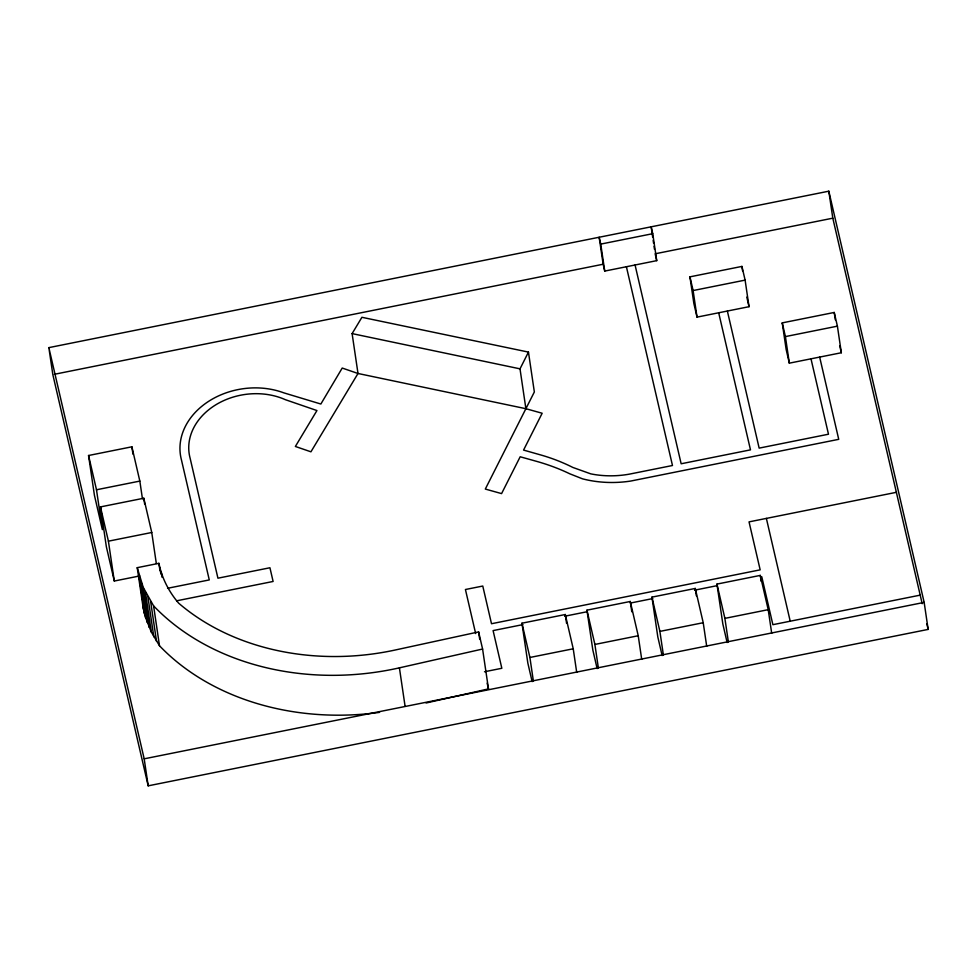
<?xml version="1.0" encoding="UTF-8"?>
<svg xmlns="http://www.w3.org/2000/svg" width="977" height="977" viewBox="0 0 977 977"><rect width="100%" height="100%" fill="white"/><g stroke="black" fill="none" stroke-linecap="round" stroke-linejoin="round"><path stroke-width="1.47" d="M626.404 266.745L672.481 465.504L629.151 474.187A84.315 66.973 -8.4 0 1 590.804 473.869L572.876 467.458A175.848 139.699 -8.4 0 0 563.619 463.122L560.456 461.779A175.848 139.699 -8.4 0 0 540.684 454.94L523.562 450.079L542.162 413.247L525.895 408.704L520.008 368.842L528.459 352.099L361.917 317.293L352.111 333.609L357.997 373.483L310.93 451.814L295.372 446.465L316.939 410.548L285.382 399.691A63.407 50.377 -8.4 0 0 215.661 404.893A63.407 50.377 -8.4 0 0 190.124 458.237L217.932 578.189L269.933 567.759L273.108 581.462L176.654 600.806M137.232 567.674L143.265 587.47L153.597 605.887A242.174 192.396 -8.4 0 0 399.41 667.841L482.589 649.033L478.62 631.899L395.27 649.998A228.349 181.404 -8.4 0 1 178.608 603.127C168.887 591.757 161.852 578.03 158.897 563.326L137.232 567.674L143.118 607.535L145.585 617.574L151.337 632.095L159.483 645.748A242.174 192.396 -8.4 0 0 379.54 712.367M426.094 703L488.476 688.895L482.589 649.033M48.85 347.629L828.814 191.187L924.169 602.43L928.15 629.408L148.186 785.838L52.831 374.606L48.85 347.629L144.193 758.86L148.186 785.838M652.746 233.674L656.727 260.651L604.739 271.081L600.745 244.103L652.746 233.674L651.158 226.823L652.709 237.313M54.333 374.301L603.151 264.23L599.157 237.252L600.745 244.103M828.814 191.162L832.807 218.176L655.14 253.8L656.727 260.651M689.933 276.845L741.934 266.416L745.109 280.118L749.029 306.693L697.028 317.122L693.853 303.42L689.933 276.845L693.108 290.548L697.028 317.122M693.108 290.548L745.109 280.118M88.553 455.502L96.491 489.77L102.377 529.632L94.439 495.363L88.553 455.502L131.883 446.807L139.833 481.087L142.447 498.795M782.235 322.886L834.224 312.457L837.411 326.159L841.331 352.746L789.331 363.163L786.155 349.461L782.235 322.886L785.41 336.589L789.331 363.163M785.41 336.589L837.411 326.159M96.491 489.77L139.833 481.087M139.699 575.942L114.297 581.034L106.359 546.766L100.472 506.904L143.802 498.221L151.753 532.489L156.32 563.485M114.297 581.034L108.41 541.173L151.753 532.489M167.568 588.288L209.273 579.923L181.466 459.984A70.967 56.385 -8.4 0 1 208.138 401.657A70.967 56.385 -8.4 0 1 283.794 392.839L320.859 404.026L342.219 368.048L357.997 373.483L525.895 408.704M896.373 492.323L749.041 521.877L760.167 569.847L491.504 623.729L482.772 586.041L465.431 589.51L475.652 633.572M532.135 681.628L527.836 663.065L521.95 623.204L565.28 614.521L573.23 648.789L576.711 672.408M597.142 668.598L592.831 650.035L586.945 610.173L630.275 601.478L638.225 635.746L641.718 659.377M662.137 655.555L657.826 636.992L651.94 597.13L695.282 588.447L703.22 622.715L706.713 646.334M727.132 642.524L722.833 623.961L716.947 584.099L760.277 575.404L768.215 609.672L771.708 633.304M522.951 624.596L493.092 630.592L501.836 668.28L484.507 671.761M564.743 616.218L587.128 611.724M630.409 603.053L652.795 598.559M694.586 590.181L716.971 585.687M533.381 681.103L529.9 657.472L573.23 648.789M598.376 668.06L594.895 644.441L638.225 635.746M663.383 655.03L659.89 631.398L703.22 622.715M728.378 641.987L724.885 618.368L768.215 609.672M920.2 595.14L772.88 624.682L761.755 576.711M144.193 758.824L924.157 602.394M352.111 333.609L520.008 368.842M832.807 218.176L922.19 603.701M926.831 623.692L928.15 629.408M839.744 345.882L841.331 352.746M819.666 357.081L838.73 439.332L630.739 481.05A99.459 79.015 -8.4 0 1 582.5 478.828L569.835 473.821A195.571 155.367 -8.4 0 0 556.902 468.166L553.58 466.896A195.571 155.367 -8.4 0 0 536.458 461.315L520.179 456.772L501.58 493.605L485.313 489.062L534.346 391.96L528.459 352.099M810.995 358.828L828.484 434.215L759.153 448.125L727.364 311.04M746.807 297.106L749.029 306.693M718.693 312.787L750.483 449.86L681.152 463.77L635.062 264.999M766.371 518.396L790.21 621.201M716.947 584.099L724.885 618.368M603.151 264.23L604.739 271.081M651.94 597.13L659.89 631.398M586.945 610.173L594.895 644.441M521.95 623.204L529.9 657.472M487.157 683.179L488.476 688.895M143.118 607.535L144.706 614.411L138.819 574.549M100.472 506.904L108.41 541.173M834.224 312.457L835.323 319.833M741.934 266.416L742.581 270.849M760.277 575.404L761.144 581.315M653.149 240.318L653.589 243.31M654.04 246.314L654.48 249.306M695.282 588.447L696.369 595.823M630.275 601.478L631.801 611.81M565.28 614.521L566.587 623.375M478.62 631.899L479.707 639.276M399.41 667.841L405.076 706.224M161.388 572.791L162.035 577.224M159.996 568.089L160.875 574M158.897 563.326L159.984 570.715M143.802 498.221L144.669 504.12M131.883 446.807L132.97 454.195M153.597 605.887L159.483 645.748M150.629 601.441L156.515 641.303M147.906 596.886L153.792 636.748M145.451 592.221L151.337 632.095M143.265 587.47L149.151 627.332M141.347 582.634L147.234 622.496M139.699 577.712L145.585 617.574"/></g></svg>
